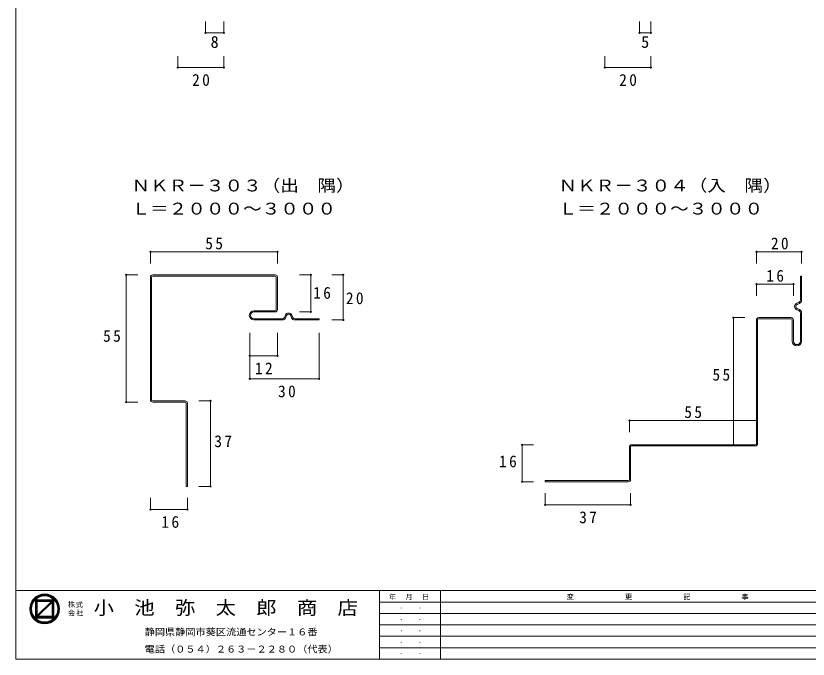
# Model space of a CAD drawing. Units: millimetres on the paper. Extents: x -393 to 469, y -285 to 275.
# Drawn here: x -393.1 to -50.1, y -285.2 to -6.8 of the extents above; entities that cross this region are included whole.
import ezdxf
from ezdxf.enums import TextEntityAlignment as Align

# ---------------------------------------------------------------- set-up
doc = ezdxf.new("R2010")
doc.units = ezdxf.units.MM
doc.header["$PDMODE"] = 32
doc.header["$PDSIZE"] = 0.5
doc.layers.add('0-0_0-0', color=4, linetype='Continuous', lineweight=5)
doc.layers.add('0-3_0-3', color=4, linetype='Continuous', lineweight=5)
doc.styles.add('ＭＳ ゴシック', font='')
doc.styles.get('ＭＳ ゴシック').set_extended_font_data('MS Gothic')

msp = doc.modelspace()

# ---------------------------------------------------------------- linework, layer by layer
at = {"layer": '0-0_0-0'}
for p, q in [((-303.037, -9.22), (-303.037, -14.22)), ((-118.125, -9.22), (-118.125, -14.22)), ((-323.037, -24.221), (-323.037, -29.221)), ((-303.037, -24.221), (-303.037, -29.221)), ((-138.125, -24.221), (-138.125, -29.221)), ((-118.125, -24.221), (-118.125, -29.221)), ((-323.037, -29.221), (-303.037, -29.221)), ((-138.125, -29.221), (-118.125, -29.221)), ((-279.848, -108.93), (-334.848, -108.93)), ((-334.848, -113.93), (-334.848, -108.93)), ((-279.848, -113.93), (-279.848, -108.93)), ((-72.436, -113.93), (-72.436, -108.93)), ((-52.936, -108.93), (-72.436, -108.93)), ((-52.936, -113.93), (-52.936, -108.93)), ((-340.348, -118.93), (-345.348, -118.93)), ((-345.348, -173.93), (-345.348, -118.93)), ((-270.348, -118.93), (-265.348, -118.93)), ((-265.348, -134.93), (-265.348, -118.93)), ((-256.348, -118.93), (-251.348, -118.93)), ((-251.348, -138.43), (-251.348, -118.93)), ((-72.436, -127.93), (-72.436, -122.93)), ((-56.436, -122.93), (-72.436, -122.93)), ((-56.436, -127.93), (-56.436, -122.93)), ((-270.348, -134.93), (-265.348, -134.93)), ((-256.348, -138.43), (-251.348, -138.43)), ((-77.436, -137.43), (-82.436, -137.43)), ((-82.436, -137.43), (-82.436, -192.43)), ((-291.848, -143.93), (-291.848, -148.93)), ((-279.848, -153.93), (-291.848, -153.93)), ((-340.348, -173.93), (-345.348, -173.93)), ((-313.848, -173.43), (-308.848, -173.43)), ((-308.848, -210.43), (-308.848, -173.43)), ((-127.436, -181.93), (-72.436, -181.93)), ((-127.436, -186.93), (-127.436, -181.93)), ((-168.936, -192.43), (-173.936, -192.43)), ((-313.848, -210.43), (-308.848, -210.43)), ((-334.848, -215.43), (-334.848, -220.43)), ((-163.936, -213.43), (-163.936, -218.43)), ((-126.936, -213.43), (-126.936, -218.43)), ((-163.936, -218.43), (-126.936, -218.43))]:
    msp.add_line(p, q, dxfattribs=at)
at = {"layer": '0-0_0-0', "color": 3, "lineweight": 9}
for p, q in [((-334.848, -119.93), (-334.848, -172.93)), ((-334.348, -172.93), (-334.348, -119.93)), ((-280.848, -118.93), (-333.848, -118.93)), ((-333.848, -119.43), (-280.848, -119.43)), ((-280.348, -133.93), (-280.348, -119.93)), ((-279.848, -119.93), (-279.848, -133.93)), ((-52.936, -119.43), (-53.436, -119.43)), ((-53.436, -129.912), (-53.436, -119.43)), ((-52.936, -119.43), (-52.936, -129.912)), ((-54.063, -130.84), (-54.996, -131.215)), ((-54.809, -131.679), (-53.876, -131.304)), ((-54.809, -133.535), (-53.876, -133.91)), ((-280.848, -134.43), (-290.025, -134.43)), ((-290.025, -134.93), (-280.848, -134.93)), ((-276.792, -137.303), (-276.417, -136.37)), ((-275.953, -136.557), (-276.328, -137.49)), ((-274.097, -136.557), (-273.722, -137.49)), ((-273.258, -137.303), (-273.634, -136.37)), ((-54.063, -134.374), (-54.996, -133.999)), ((-53.436, -147.607), (-53.436, -135.302)), ((-52.936, -135.302), (-52.936, -147.607)), ((-290.025, -137.93), (-277.72, -137.93)), ((-277.72, -138.43), (-290.025, -138.43)), ((-272.33, -137.93), (-261.848, -137.93)), ((-261.848, -138.43), (-272.33, -138.43)), ((-261.848, -138.43), (-261.848, -137.93)), ((-72.436, -191.93), (-72.436, -138.43)), ((-71.936, -191.93), (-71.936, -138.43)), ((-71.436, -137.43), (-57.436, -137.43)), ((-57.436, -137.93), (-71.436, -137.93)), ((-56.936, -138.43), (-56.936, -147.607)), ((-56.436, -147.607), (-56.436, -138.43)), ((-333.848, -173.43), (-319.848, -173.43)), ((-319.848, -173.93), (-333.848, -173.93)), ((-319.348, -174.43), (-319.348, -210.43)), ((-127.436, -207.43), (-127.436, -193.43)), ((-126.936, -193.43), (-126.936, -207.43)), ((-72.936, -192.43), (-126.436, -192.43)), ((-126.436, -192.93), (-72.936, -192.93)), ((-127.936, -207.93), (-163.936, -207.93))]:
    msp.add_line(p, q, dxfattribs=at)
at = {"layer": '0-0_0-0'}
for points in [[(-311.037, -9.22), (-311.037, -14.22), (-303.037, -14.22)], [(-123.125, -9.22), (-123.125, -14.22), (-118.125, -14.22)], [(-261.848, -143.93), (-261.848, -163.93), (-291.848, -163.93)], [(-279.848, -143.93), (-279.848, -148.93), (-279.848, -153.93)], [(-291.848, -148.93), (-291.848, -153.93), (-291.848, -158.93), (-291.848, -163.93)], [(-168.936, -208.43), (-173.936, -208.43), (-173.936, -192.43)], [(-318.848, -215.43), (-318.848, -220.43), (-334.848, -220.43)]]:
    msp.add_lwpolyline(points, dxfattribs=at)
at = {"layer": '0-0_0-0', "color": 3, "lineweight": 9}
for points in [[(-318.848, -174.43), (-318.848, -210.43), (-319.348, -210.43)], [(-127.936, -208.43), (-163.936, -208.43), (-163.936, -207.93)]]:
    msp.add_lwpolyline(points, dxfattribs=at)
for centre, radius, start, end in [((-333.848, -119.93), 1, 90, 180), ((-333.848, -119.93), 0.5, 90, 180), ((-280.848, -119.93), 1, 0, 90), ((-280.848, -119.93), 0.5, 0, 90), ((-54.436, -129.912), 1, 291.91263, 0), ((-54.436, -129.912), 1.5, 291.91263, 0), ((-54.436, -132.607), 1.5, 111.91209, 248.08788), ((-54.436, -132.607), 1, 111.91209, 248.08788), ((-290.025, -136.43), 2, 90, 270), ((-290.025, -136.43), 1.5, 90, 270), ((-280.848, -133.93), 0.5, 270, 0), ((-280.848, -133.93), 1, 270, 0), ((-275.025, -136.93), 1.5, 21.91209, 158.08788), ((-275.025, -136.93), 1, 21.91209, 158.08788), ((-54.436, -135.302), 1, 0, 68.08734), ((-54.436, -135.302), 1.5, 0, 68.08734), ((-277.72, -136.93), 1, 270, 338.08734), ((-277.72, -136.93), 1.5, 270, 338.08734), ((-272.33, -136.93), 1.5, 201.91263, 270), ((-272.33, -136.93), 1, 201.91263, 270), ((-71.436, -138.43), 1, 90, 180), ((-71.436, -138.43), 0.5, 90, 180), ((-57.436, -138.43), 1, 0, 90), ((-57.436, -138.43), 0.5, 0, 90), ((-54.936, -147.607), 2, 180, 0), ((-54.936, -147.607), 1.5, 180, 0), ((-333.848, -172.93), 1, 180, 270), ((-333.848, -172.93), 0.5, 180, 270), ((-319.848, -174.43), 1, 0, 90), ((-319.848, -174.43), 0.5, 0, 90), ((-72.936, -191.93), 0.5, 270, 0), ((-72.936, -191.93), 1, 270, 0), ((-126.436, -193.43), 1, 90, 180), ((-126.436, -193.43), 0.5, 90, 180), ((-127.936, -207.43), 0.5, 270, 0), ((-127.936, -207.43), 1, 270, 0)]:
    msp.add_arc(centre, radius, start, end, dxfattribs=at)
at = {"layer": '0-0_0-0', "color": 3}
for p in [(-311.037, -14.22), (-303.037, -14.22), (-123.125, -14.22), (-118.125, -14.22), (-323.037, -29.221), (-303.037, -29.221), (-138.125, -29.221), (-118.125, -29.221), (-334.848, -108.93), (-279.848, -108.93), (-72.436, -108.93), (-52.936, -108.93), (-345.348, -118.93), (-265.348, -118.93), (-251.348, -118.93), (-72.436, -122.93), (-56.436, -122.93), (-265.348, -134.93), (-82.436, -137.43), (-251.348, -138.43), (-291.848, -153.93), (-279.848, -153.93), (-291.848, -163.93), (-261.848, -163.93), (-345.348, -173.93), (-308.848, -173.43), (-127.436, -181.93), (-72.436, -181.93), (-173.936, -192.43), (-82.436, -192.43), (-173.936, -208.43), (-308.848, -210.43), (-163.936, -218.43), (-126.936, -218.43), (-334.848, -220.43), (-318.848, -220.43)]:
    msp.add_point(p, dxfattribs=at)
at = {"layer": '0-3_0-3', "color": 2, "lineweight": 9}
for p, q in [((-393.121, -285.183), (-393.121, 274.82)), ((395.323, -255.553), (-393.121, -255.553)), ((-235.62, -255.553), (-235.62, -285.183)), ((-209.289, -255.553), (-209.289, -285.183)), ((-17.053, -260.491), (-235.62, -260.491)), ((-17.053, -265.43), (-235.62, -265.43)), ((-235.62, -270.368), (395.323, -270.368)), ((-17.053, -275.306), (-235.62, -275.306)), ((-17.053, -280.245), (-235.62, -280.245)), ((-393.121, -285.183), (395.323, -285.183))]:
    msp.add_line(p, q, dxfattribs=at)
at = {"layer": '0-3_0-3'}
for p, q in [((-384.642, -259.532), (-376.642, -259.532)), ((-384.642, -259.692), (-376.642, -259.692)), ((-384.642, -259.852), (-376.642, -259.852)), ((-384.642, -260.012), (-376.642, -260.012)), ((-384.642, -260.172), (-376.642, -260.172)), ((-384.642, -260.332), (-383.842, -260.332)), ((-384.642, -260.492), (-383.842, -260.492)), ((-384.642, -260.652), (-383.842, -260.652)), ((-383.842, -260.252), (-383.842, -260.09)), ((-378.125, -260.652), (-377.559, -260.652)), ((-377.965, -260.492), (-376.642, -260.492)), ((-377.805, -260.332), (-376.642, -260.332)), ((-377.442, -260.652), (-376.642, -260.652)), ((-384.642, -260.812), (-383.842, -260.812)), ((-384.642, -260.972), (-383.842, -260.972)), ((-384.642, -261.132), (-383.842, -261.132)), ((-384.642, -261.292), (-383.842, -261.292)), ((-384.642, -261.452), (-383.842, -261.452)), ((-384.642, -261.612), (-383.842, -261.612)), ((-384.642, -261.772), (-383.842, -261.772)), ((-384.642, -261.932), (-383.842, -261.932)), ((-384.642, -262.092), (-383.842, -262.092)), ((-384.642, -262.252), (-383.842, -262.252)), ((-384.642, -262.412), (-383.842, -262.412)), ((-384.642, -262.572), (-383.842, -262.572)), ((-384.642, -262.732), (-383.842, -262.732)), ((-384.642, -262.892), (-383.842, -262.892)), ((-384.642, -263.052), (-383.842, -263.052)), ((-384.642, -263.212), (-383.842, -263.212)), ((-384.642, -263.372), (-383.842, -263.372)), ((-384.642, -263.532), (-383.842, -263.532)), ((-384.642, -263.692), (-383.842, -263.692)), ((-384.642, -263.852), (-383.842, -263.852)), ((-384.642, -264.012), (-383.842, -264.012)), ((-381.485, -264.012), (-380.919, -264.012)), ((-381.325, -263.852), (-380.759, -263.852)), ((-381.165, -263.692), (-380.599, -263.692)), ((-381.005, -263.532), (-380.439, -263.532)), ((-380.845, -263.372), (-380.279, -263.372)), ((-380.685, -263.212), (-380.119, -263.212)), ((-380.525, -263.052), (-379.959, -263.052)), ((-380.365, -262.892), (-379.799, -262.892)), ((-380.205, -262.732), (-379.639, -262.732)), ((-380.045, -262.572), (-379.479, -262.572)), ((-379.885, -262.412), (-379.319, -262.412)), ((-379.725, -262.252), (-379.159, -262.252)), ((-379.565, -262.092), (-378.999, -262.092)), ((-379.405, -261.932), (-378.839, -261.932)), ((-379.245, -261.772), (-378.679, -261.772)), ((-379.085, -261.612), (-378.519, -261.612)), ((-378.925, -261.452), (-378.359, -261.452)), ((-378.765, -261.292), (-378.199, -261.292)), ((-378.605, -261.132), (-378.039, -261.132)), ((-378.445, -260.972), (-377.879, -260.972)), ((-378.285, -260.812), (-377.719, -260.812)), ((-377.442, -260.812), (-376.642, -260.812)), ((-377.442, -260.972), (-376.642, -260.972)), ((-377.442, -261.132), (-376.642, -261.132)), ((-377.442, -261.292), (-376.642, -261.292)), ((-377.442, -261.452), (-376.642, -261.452)), ((-377.442, -261.612), (-376.642, -261.612)), ((-377.442, -261.772), (-376.642, -261.772)), ((-377.442, -261.932), (-376.642, -261.932)), ((-377.442, -262.092), (-376.642, -262.092)), ((-377.442, -262.252), (-376.642, -262.252)), ((-377.442, -262.412), (-376.642, -262.412)), ((-377.442, -262.572), (-376.642, -262.572)), ((-377.442, -262.732), (-376.642, -262.732)), ((-377.442, -262.892), (-376.642, -262.892)), ((-377.442, -263.052), (-376.642, -263.052)), ((-377.442, -263.212), (-376.642, -263.212)), ((-377.442, -263.372), (-376.642, -263.372)), ((-377.442, -263.532), (-376.642, -263.532)), ((-377.442, -263.692), (-376.642, -263.692)), ((-377.442, -263.852), (-376.642, -263.852)), ((-377.442, -264.012), (-376.642, -264.012)), ((-384.642, -264.172), (-383.842, -264.172)), ((-384.642, -264.332), (-383.842, -264.332)), ((-384.642, -264.492), (-383.842, -264.492)), ((-384.642, -264.652), (-383.842, -264.652)), ((-384.642, -264.812), (-383.842, -264.812)), ((-384.642, -264.972), (-383.842, -264.972)), ((-384.642, -265.132), (-383.842, -265.132)), ((-384.642, -265.292), (-383.842, -265.292)), ((-384.642, -265.452), (-383.842, -265.452)), ((-384.642, -265.612), (-383.842, -265.612)), ((-384.642, -265.772), (-383.842, -265.772)), ((-384.642, -265.932), (-383.842, -265.932)), ((-384.642, -266.092), (-383.842, -266.092)), ((-384.642, -266.252), (-383.842, -266.252)), ((-384.642, -266.412), (-383.319, -266.412)), ((-384.642, -266.572), (-383.479, -266.572)), ((-384.642, -266.732), (-376.642, -266.732)), ((-384.642, -266.892), (-376.642, -266.892)), ((-384.642, -267.052), (-376.642, -267.052)), ((-384.642, -267.212), (-376.642, -267.212)), ((-384.642, -267.372), (-376.642, -267.372)), ((-383.725, -266.252), (-383.159, -266.252)), ((-383.565, -266.092), (-382.999, -266.092)), ((-383.405, -265.932), (-382.839, -265.932)), ((-383.245, -265.772), (-382.679, -265.772)), ((-383.085, -265.612), (-382.519, -265.612)), ((-382.925, -265.452), (-382.359, -265.452)), ((-382.765, -265.292), (-382.199, -265.292)), ((-382.605, -265.132), (-382.039, -265.132)), ((-382.445, -264.972), (-381.879, -264.972)), ((-382.285, -264.812), (-381.719, -264.812)), ((-382.125, -264.652), (-381.559, -264.652)), ((-381.965, -264.492), (-381.399, -264.492)), ((-381.805, -264.332), (-381.239, -264.332)), ((-381.645, -264.172), (-381.079, -264.172)), ((-377.442, -264.172), (-376.642, -264.172)), ((-377.442, -264.332), (-376.642, -264.332)), ((-377.442, -264.492), (-376.642, -264.492)), ((-377.442, -264.652), (-376.642, -264.652)), ((-377.442, -264.812), (-376.642, -264.812)), ((-377.442, -264.972), (-376.642, -264.972)), ((-377.442, -265.132), (-376.642, -265.132)), ((-377.442, -265.292), (-376.642, -265.292)), ((-377.442, -265.452), (-376.642, -265.452)), ((-377.442, -265.612), (-376.642, -265.612)), ((-377.442, -265.772), (-376.642, -265.772)), ((-377.442, -265.932), (-376.642, -265.932)), ((-377.442, -266.092), (-376.642, -266.092)), ((-377.442, -266.252), (-376.642, -266.252)), ((-377.442, -266.412), (-376.642, -266.412)), ((-377.442, -266.572), (-376.642, -266.572))]:
    msp.add_line(p, q, dxfattribs=at)
at = {"layer": '0-3_0-3', "color": 3, "lineweight": 9}
for p, q in [((-383.842, -266.369), (-383.842, -260.252)), ((-377.442, -260.534), (-383.559, -266.651)), ((-377.442, -260.534), (-377.442, -266.651)), ((-377.442, -266.651), (-383.559, -266.651))]:
    msp.add_line(p, q, dxfattribs=at)
msp.add_lwpolyline([(-384.642, -267.452), (-384.642, -259.452), (-376.642, -259.452), (-376.642, -267.452)], close=True, dxfattribs=at)
msp.add_lwpolyline([(-383.842, -260.252), (-377.725, -260.252), (-383.842, -266.369)], dxfattribs=at)
for radius in [6.457, 5.657, 5.657]:
    msp.add_circle((-380.642, -263.452), radius, dxfattribs=at)
at = {"layer": '0-3_0-3'}
for radius in [6.377, 6.217, 6.057, 5.897, 5.737]:
    msp.add_circle((-380.642, -263.452), radius, dxfattribs=at)

# ---------------------------------------------------------------- texts
at = {"layer": '0-0_0-0', "color": 3, "style": 'ＭＳ ゴシック'}
for s, p in [('8', (-308.787, -22.221)), ('5', (-122.375, -22.221))]:
    msp.add_text(s, height=5.132, dxfattribs=at).set_placement(p, align=Align.BOTTOM_LEFT)
at = {"layer": '0-0_0-0', "color": 3, "style": 'ＭＳ ゴシック', "width": 1.15}
for s, p in [('ＮＫＲ－３０３（出\u3000隅）', (-343.037, -84.355)), ('ＮＫＲ－３０４（入\u3000隅）', (-158.125, -84.355)), ('Ｌ＝２０００～３０００', (-343.037, -94.355)), ('Ｌ＝２０００～３０００', (-158.125, -94.355))]:
    msp.add_text(s, height=5.132, dxfattribs=at).set_placement(p, align=Align.BOTTOM_LEFT)
at = {"layer": '0-0_0-0', "color": 3, "char_height": 5.132, "attachment_point": 7, "style": 'ＭＳ ゴシック'}
for s, insert in [('\\T1.31;\\W0.95;20', (-316.787, -37.221)), ('\\T1.31;\\W0.95;20', (-131.875, -37.221)), ('\\T1.31;\\W0.95;55', (-311.098, -107.93)), ('\\T1.31;\\W0.95;20', (-66.186, -107.93)), ('\\T1.31;\\W0.95;16', (-68.186, -121.93)), ('\\T1.31;\\W0.95;16', (-264.369, -129.32)), ('\\T1.31;\\W0.95;20', (-250.223, -131.657)), ('\\T1.31;\\W0.95;55', (-355.329, -147.951)), ('\\T1.31;\\W0.95;12', (-289.598, -161.93)), ('\\T1.31;\\W0.95;55', (-91.485, -164.74)), ('\\T1.31;\\W0.95;30', (-279.598, -171.93)), ('\\T1.31;\\W0.95;55', (-103.686, -180.93)), ('\\T1.31;\\W0.95;37', (-307.188, -193.528)), ('\\T1.31;\\W0.95;16', (-183.898, -202.241)), ('\\T1.31;\\W0.95;37', (-149.186, -226.43)), ('\\T1.31;\\W0.95;16', (-330.098, -228.43))]:
    msp.add_mtext(s, dxfattribs=dict(at, insert=insert))
at = {"layer": '0-3_0-3', "color": 3, "style": 'ＭＳ ゴシック'}
for s, p in [('株', (-370.55, -263.324)), ('式', (-367.175, -263.424)), ('会', (-370.575, -266.949)), ('社', (-366.975, -266.949))]:
    msp.add_text(s, height=2.199, dxfattribs=at).set_placement(p, align=Align.BOTTOM_LEFT)
at = {"layer": '0-3_0-3', "color": 3, "style": 'ＭＳ ゴシック', "width": 1.1}
for s, height, p in [('小\u3000池\u3000弥\u3000太\u3000郎\u3000商\u3000店', 5.865, (-359.427, -267.618)), ('静岡県静岡市葵区流通センター１６番', 2.933, (-337.324, -275.799)), ('電話（０５４）２６３－２２８０（代表）', 2.933, (-337.322, -283.215))]:
    msp.add_text(s, height=height, dxfattribs=at).set_placement(p, align=Align.BOTTOM_LEFT)
at = {"layer": '0-3_0-3', "color": 3, "char_height": 2.199, "attachment_point": 7, "style": 'ＭＳ ゴシック'}
for s, insert in [('\\T1.17;年\u3000月\u3000日', (-231.597, -259.606)), ('\\T1.17;変\u3000\u3000\u3000\u3000\u3000\u3000更\u3000\u3000\u3000\u3000\u3000\u3000記\u3000\u3000\u3000\u3000\u3000\u3000事', (-154.572, -259.573)), ('\\T1.27;\\W0.95;.\\~\u3000.\u3000\\~', (-227.111, -263.265)), ('\\T1.27;\\W0.95;.\\~\u3000.\u3000\\~', (-227.111, -268.203)), ('\\T1.27;\\W0.95;.\\~\u3000.\u3000\\~', (-227.111, -273.141)), ('\\T1.27;\\W0.95;.\\~\u3000.\u3000\\~', (-227.111, -278.08)), ('\\T1.27;\\W0.95;.\\~\u3000.\u3000\\~', (-227.111, -283.018))]:
    msp.add_mtext(s, dxfattribs=dict(at, insert=insert))

doc.saveas('drawing.dxf')
